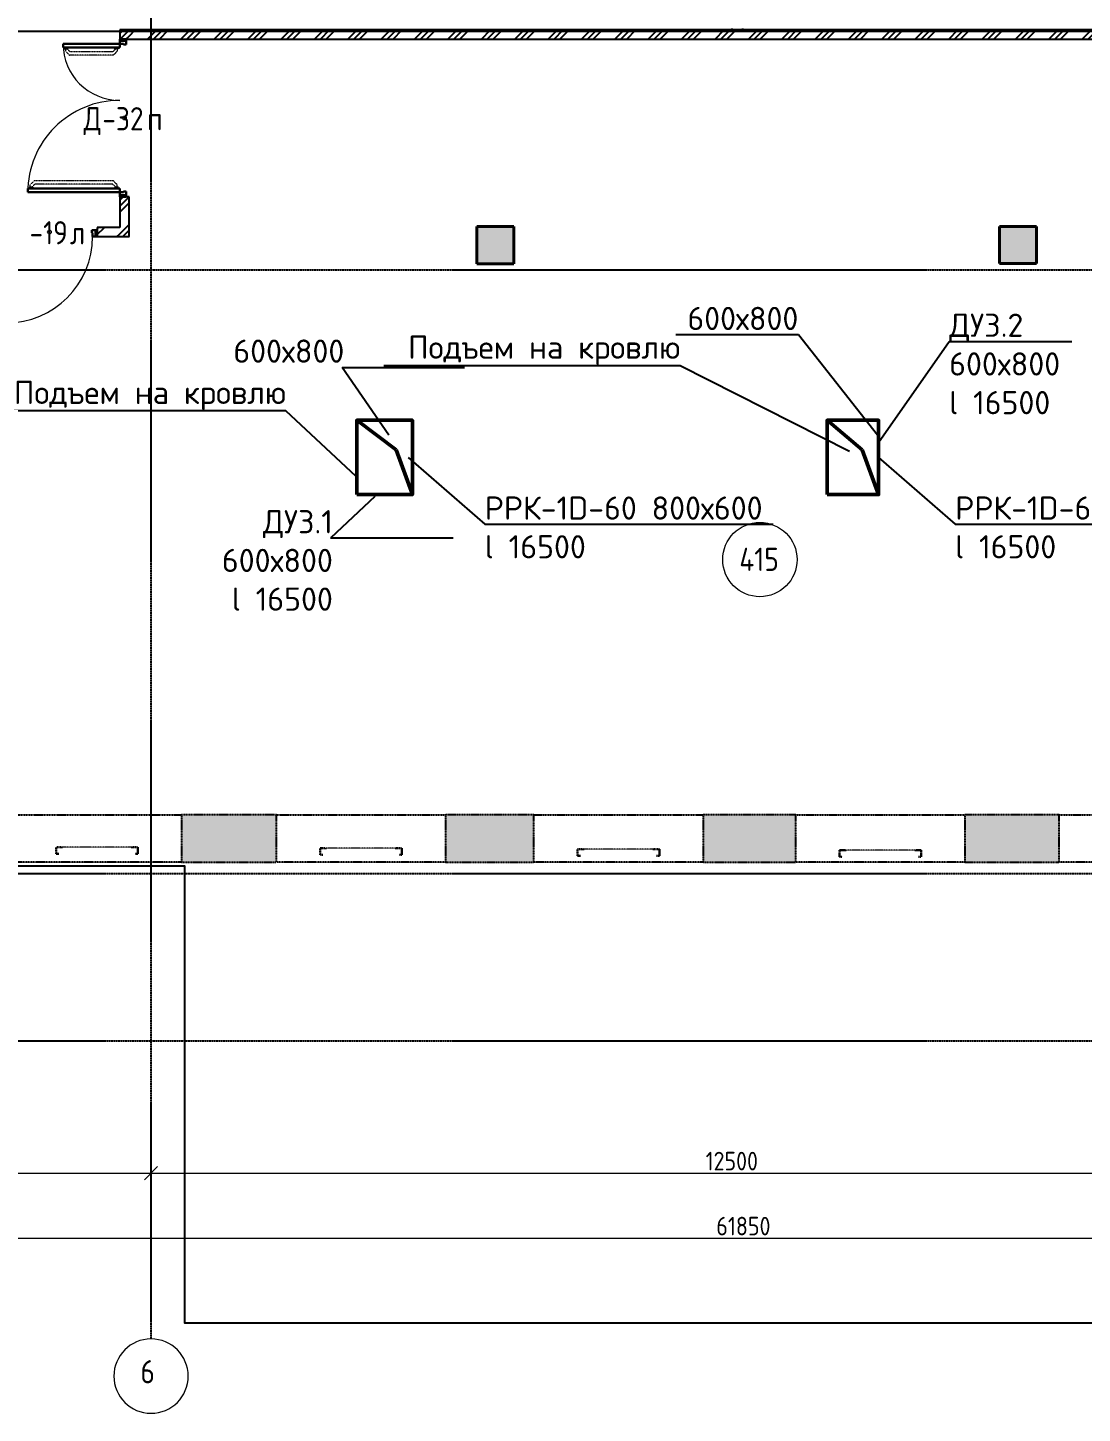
# Model space of a CAD drawing. Header units: millimetres. Extents: x -33838 to 476301, y -41806 to 120107.
# Drawn here: x 340037 to 351386, y -3553 to 11365 of the extents above; entities that cross this region are included whole.
import ezdxf
from ezdxf import colors
from ezdxf.entities.mleader import LeaderData, LeaderLine
from ezdxf.math import Vec2, Vec3

# ---------------------------------------------------------------- set-up
doc = ezdxf.new("R2010")
doc.units = ezdxf.units.MM
for name, pattern in [('ADSK_Линия сетки', [25, 20, -2.5, 0, -2.5]), ('ADSK_Сверху', [4.5, 3, -1.5]), ('ADSK_Снесено', [4.5, 3, -1.5])]:
    doc.linetypes.add(name, pattern=pattern)
for name, color, linetype, lineweight, true_color in [('_ Окна', 5, 'Continuous', 30, 0x0000ff), ('Стены внутренние', 5, 'Continuous', 18, 0x0000ff), ('Стены наружные', 1, 'ADSK_Снесено', 18, 0xff0000)]:
    doc.layers.add(name, color=color, linetype=linetype, lineweight=lineweight, true_color=true_color)
for name, color, linetype, lineweight in [('Двери', 251, 'Continuous', 18), ('ДУ', 5, 'Continuous', 50), ('Марки дверей', 7, 'Continuous', 20), ('Марки помещений', 7, 'Continuous', 20), ('Несущие колонны', 7, 'Continuous', 18), ('Окна', 251, 'Continuous', 18), ('Оси', 7, 'Continuous', 9)]:
    doc.layers.add(name, color=color, linetype=linetype, lineweight=lineweight)
doc.styles.add('GOST Common_1', font='GOST Common_0.ttf', dxfattribs={"width": 0.9, "height": 200})
doc.styles.add('GOST Common_2', font='GOST Common_0.ttf', dxfattribs={"width": 0.9, "height": 250})
doc.styles.add('ISOCPEUR', font='isocpeur.ttf', dxfattribs={"height": 250})
doc.dimstyles.new('ADSK_Основной_2_5_мм', dxfattribs={"dimscale": 304.8, "dimtxt": 251.428749, "dimasz": 0.463911, "dimexe": 0.492126, "dimexo": 0.492126, "dimgap": 0.098425, "dimtad": 1, "dimdec": 1, "dimrnd": 0.1, "dimdsep": 46, "dimtxsty": 'GOST Common_1', "dimblk1": 'OBLIQUE', "dimblk2": 'OBLIQUE', "dimsah": 1, "dimcen": 0.09, "dimdle": 0.492126, "dimazin": 2, "dimtfac": 1, "dimtdec": 4, "dimtix": 1, "dimtmove": 0, "dimatfit": 3, "dimfxl": 1, "dimtvp": 1, "dimtfill": 1, "dimtolj": 1, "dimtzin": 0, "dimlwd": 20, "dimlwe": 20, "dimarcsym": 2})
pattern_1 = [(45, (322754.53, 150), (-179.6051, 179.6051), []), (45, (322818.03, 150), (0, 359.2102), []), (45, (322691.03, 150), (0, 359.2102), [])]

# ---------------------------------------------------------------- blocks, each defined once
blk = doc.blocks.new('Витраж-тент со смещением вовне - 60мм 30 сдвиг-1466942-04 План 4-го этажа')
at = {"layer": '_ Окна', "color": 161, "linetype": 'ADSK_Сверху', "true_color": 0xaaaaff}
for p, q in [((-440, 25), (-440, -45)), ((-440, 25), (-410, 25)), ((-440, -45), (-440, 25)), ((440, 25), (410, 25)), ((440, -45), (440, 25)), ((440, -45), (440, 25)), ((-380, -45), (-440, -45)), ((-380, -35), (-380, -45)), ((380, -35), (380, -45)), ((380, -45), (440, -45))]:
    blk.add_line(p, q, dxfattribs=at)
at = {"layer": 'Окна', "color": 161, "linetype": 'ADSK_Сверху', "true_color": 0xaaaaff}
blk.add_line((-380, -45), (380, -45), dxfattribs=at)
blk = doc.blocks.new('Витраж-тент со смещением вовне - 60мм 30 сдвиг-1466970-04 План 4-го этажа')
at = {"layer": '_ Окна', "color": 161, "linetype": 'ADSK_Сверху', "true_color": 0xaaaaff}
for p, q in [((-440, -35), (-440, -45)), ((-440, -45), (-440, -35)), ((-380, -45), (-440, -45)), ((-380, -35), (-380, -45)), ((380, -35), (380, -45)), ((380, -45), (440, -45)), ((440, -45), (440, -35)), ((440, -45), (440, -35))]:
    blk.add_line(p, q, dxfattribs=at)
at = {"layer": 'Окна', "color": 161, "linetype": 'ADSK_Сверху', "true_color": 0xaaaaff}
blk.add_line((-380, -45), (380, -45), dxfattribs=at)
blk = doc.blocks.new('ADSK_КолоннаЖБ_Прямоугольная - 400x400 мм-1632063-04 План 4-го этажа')
at = {"layer": 'Несущие колонны', "true_color": 0xc0c0c0}
blk.add_hatch(color=9, dxfattribs=at).paths.add_polyline_path([(-200, -200), (200, -200), (200, 200), (-200, 200), (-200, -50)])
at = {"layer": 'Несущие колонны', "lineweight": 40}
for p, q in [((-200, -200), (-200, 200)), ((-200, 200), (200, 200)), ((200, 200), (-200, 200)), ((-200, 200), (-200, -200)), ((200, 200), (200, -200)), ((200, -200), (200, 200)), ((200, -200), (-200, -200)), ((-200, -200), (200, -200))]:
    blk.add_line(p, q, dxfattribs=at)
blk = doc.blocks.new('AC_Дверь_Двупольная - Д-32п 1700х2200h-2345121-04 План 4-го этажа')
at = {"layer": 'Двери', "lineweight": 30}
for p, q in [((-800, 1040), (-760, 1040)), ((-800, 50), (-800, 1040)), ((-760, 1040), (-760, 50)), ((800, 660), (760, 660)), ((760, 660), (760, 50)), ((800, 50), (800, 660)), ((-850, 50), (-830, 50)), ((-850, -20), (-850, 50)), ((-830, 50), (-800, 50)), ((-830, -20), (-830, 50)), ((-830, 50), (-830, -20)), ((-760, 50), (-800, 50)), ((-800, 50), (-800, 10)), ((-800, 10), (-790, 10)), ((-790, 10), (-790, -20)), ((760, 50), (800, 50)), ((800, 10), (790, 10)), ((790, 10), (790, -20)), ((830, 50), (800, 50)), ((800, 50), (800, 10)), ((830, -20), (830, 50)), ((850, 50), (830, 50)), ((830, 50), (830, -20)), ((850, -20), (850, 50)), ((-830, -20), (-850, -20)), ((-790, -20), (-830, -20)), ((790, -20), (830, -20)), ((830, -20), (850, -20))]:
    blk.add_line(p, q, dxfattribs=at)
at = {"layer": 'Двери', "linetype": 'ADSK_Сверху', "lineweight": 9}
for p, q in [((-760, 1025), (-744, 1025)), ((-744, 987), (-760, 987)), ((-744, 1025), (-744, 987)), ((-744, 1006), (-744, 1014)), ((-744, 1014), (-720, 1014)), ((-744, 996), (-714, 966)), ((-720, 1014), (-678, 972)), ((-714, 124), (-714, 966)), ((-678, 118), (-678, 972)), ((720, 634), (677, 592)), ((744, 616), (714, 586)), ((744, 634), (720, 634)), ((760, 645), (744, 645)), ((744, 645), (744, 607)), ((744, 626), (744, 634)), ((744, 607), (760, 607)), ((677, 118), (677, 592)), ((714, 124), (714, 586)), ((-744, 104), (-760, 104)), ((-760, 65), (-744, 65)), ((-744, 94), (-714, 124)), ((-744, 65), (-744, 104)), ((-744, 84), (-744, 76)), ((-744, 76), (-720, 76)), ((-720, 76), (-678, 118)), ((720, 76), (677, 118)), ((744, 94), (714, 124)), ((744, 76), (720, 76)), ((744, 65), (744, 104)), ((744, 104), (760, 104)), ((760, 65), (744, 65))]:
    blk.add_line(p, q, dxfattribs=at)
at = {"layer": 'Двери'}
for centre, radius, start, end in [((-800, 50), 990, 360, 90), ((800, 50), 610, 90, 180)]:
    blk.add_arc(centre, radius, start, end, dxfattribs=at)
blk = doc.blocks.new('AC_Дверь_Однопольная - Д-19л 1030х2200h-2345120-04 План 4-го этажа')
at = {"layer": 'Двери', "lineweight": 30}
for p, q in [((465, 980), (425, 980)), ((425, 980), (425, 50)), ((465, 50), (465, 980)), ((-495, 50), (-515, 50)), ((-515, 50), (-515, -20)), ((-465, 50), (-495, 50)), ((-495, 50), (-495, -20)), ((-495, -20), (-495, 50)), ((-465, 10), (-465, 50)), ((-455, 10), (-465, 10)), ((-455, -20), (-455, 10)), ((425, 50), (465, 50)), ((465, 10), (455, 10)), ((455, 10), (455, -20)), ((495, 50), (465, 50)), ((465, 50), (465, 10)), ((495, -20), (495, 50)), ((515, 50), (495, 50)), ((495, 50), (495, -20)), ((515, -20), (515, 50)), ((-515, -20), (-495, -20)), ((-495, -20), (-455, -20)), ((455, -20), (495, -20)), ((495, -20), (515, -20))]:
    blk.add_line(p, q, dxfattribs=at)
at = {"layer": 'Двери'}
blk.add_arc((465, 50), 930, 90, 180, dxfattribs=at)
blk = doc.blocks.new('Ось сетки - Круг_Ø8 мм-6577-04 План 4-го этажа')
at = {"layer": 'Оси', "lineweight": 20}
for start, end in [(360, 180), (180, 360)]:
    blk.add_arc((0, 0), 4, start, end, dxfattribs=at)
blk = doc.blocks.new('ADSK_Марка_Помещение_ОдноЗначение - Номер-247393-04 План 4-го этажа')
at = {"layer": 'Марки помещений'}
blk.add_circle((0, 0), 4, dxfattribs=at)
blk = doc.blocks.new('_Oblique')
at = {"color": 0, "linetype": 'ByBlock', "lineweight": -2}
blk.add_line((-0.5, -0.5), (0.5, 0.5), dxfattribs=at)
blk = doc.blocks.new('*D2680')
at = {"color": 0, "lineweight": 20, "transparency": 16777216}
for p, q in [((333314, -968), (341514, -968)), ((333464, -1018), (333464, -1118)), ((341364, -1018), (341364, -1118))]:
    blk.add_line(p, q, dxfattribs=at)
at = {"layer": 'Defpoints', "color": 0, "transparency": 16777216}
for p in [(333464, -868), (341364, -868), (341364, -968)]:
    blk.add_point(p, dxfattribs=at)
at = {"color": 0, "lineweight": 20, "transparency": 16777216, "xscale": 141.4, "yscale": 141.4, "zscale": 141.4, "rotation": 180}
blk.add_blockref('_Oblique', (333464, -968), dxfattribs=at)
at = {"color": 0, "lineweight": 20, "transparency": 16777216, "xscale": 141.4, "yscale": 141.4, "zscale": 141.4}
blk.add_blockref('_Oblique', (341364, -968), dxfattribs=at)
at = {"color": 0, "lineweight": 25, "transparency": 16777216, "insert": (337414, -838), "char_height": 200, "width": 756.84, "attachment_point": 5, "style": 'GOST Common_1', "bg_fill": 3, "box_fill_scale": 1.1, "bg_fill_color": 256, "bg_fill_true_color": 13158600, "bg_fill_transparency": 0}
blk.add_mtext('\\A1;7900', dxfattribs=at)
blk = doc.blocks.new('*D2681')
at = {"color": 0, "lineweight": 20, "transparency": 16777216}
for p, q in [((341214, -968), (354014, -968)), ((341364, -1018), (341364, -1118)), ((353864, -1018), (353864, -1118))]:
    blk.add_line(p, q, dxfattribs=at)
at = {"layer": 'Defpoints', "color": 0, "transparency": 16777216}
for p in [(341364, -868), (353864, -868), (353864, -968)]:
    blk.add_point(p, dxfattribs=at)
at = {"color": 0, "lineweight": 20, "transparency": 16777216, "xscale": 141.4, "yscale": 141.4, "zscale": 141.4, "rotation": 180}
blk.add_blockref('_Oblique', (341364, -968), dxfattribs=at)
at = {"color": 0, "lineweight": 20, "transparency": 16777216, "xscale": 141.4, "yscale": 141.4, "zscale": 141.4}
blk.add_blockref('_Oblique', (353864, -968), dxfattribs=at)
at = {"color": 0, "lineweight": 25, "transparency": 16777216, "insert": (347614, -838), "char_height": 200, "width": 889.8, "attachment_point": 5, "style": 'GOST Common_1', "bg_fill": 3, "box_fill_scale": 1.1, "bg_fill_color": 256, "bg_fill_true_color": 13158600, "bg_fill_transparency": 0}
blk.add_mtext('\\A1;12500', dxfattribs=at)
blk = doc.blocks.new('*D2694')
at = {"color": 0, "lineweight": 20, "transparency": 16777216}
for p, q in [((316664, -1668), (378814, -1668)), ((316814, -1718), (316814, -1818)), ((378664, -1718), (378664, -1818))]:
    blk.add_line(p, q, dxfattribs=at)
at = {"layer": 'Defpoints', "color": 0, "transparency": 16777216}
for p in [(316814, -1568), (378664, -1568), (378664, -1668)]:
    blk.add_point(p, dxfattribs=at)
at = {"color": 0, "lineweight": 20, "transparency": 16777216, "xscale": 141.4, "yscale": 141.4, "zscale": 141.4, "rotation": 180}
blk.add_blockref('_Oblique', (316814, -1668), dxfattribs=at)
at = {"color": 0, "lineweight": 20, "transparency": 16777216, "xscale": 141.4, "yscale": 141.4, "zscale": 141.4}
blk.add_blockref('_Oblique', (378664, -1668), dxfattribs=at)
at = {"color": 0, "lineweight": 25, "transparency": 16777216, "insert": (347739, -1538), "char_height": 200, "width": 889.8, "attachment_point": 5, "style": 'GOST Common_1', "bg_fill": 3, "box_fill_scale": 1.1, "bg_fill_color": 256, "bg_fill_true_color": 13158600, "bg_fill_transparency": 0}
blk.add_mtext('\\A1;61850', dxfattribs=at)
blk = doc.blocks.new('ADSK_Марка_Дверь - Типоразмер_ADSK_Марка-58376-04 План 4-го этажа')
at = {"layer": 'Марки дверей', "lineweight": 9}
blk.add_circle((0, 0), 0.2, dxfattribs=at)

msp = doc.modelspace()

# ---------------------------------------------------------------- hatches: boundary and pattern name
at = {"layer": 'Стены внутренние', "lineweight": 25, "true_color": 0x636466}
h = msp.add_hatch(dxfattribs=at)
h.set_pattern_fill('FP_1', color=251, style=0, pattern_type=2)
h.set_pattern_definition(pattern_1)
h.paths.add_polyline_path([(341127.44493, 9115.02642), (341127.44493, 9542.53813), (341027.44493, 9542.53813), (341027.44493, 9115.02642)])
h.paths.add_polyline_path([(341027.44493, 11242.53813), (341127.44493, 11242.53813), (341127.44493, 11342.53813), (341027.44493, 11342.53813)])
h = msp.add_hatch(dxfattribs=at)
h.set_pattern_fill('FP_1', color=251, style=0, pattern_type=2)
h.set_pattern_definition(pattern_1)
h.paths.add_polyline_path([(354803.09042, 11242.53813), (354956.07292, 11242.53813), (354956.07292, 11342.53813), (341127.44493, 11342.53813), (341127.44493, 11242.53813), (350297.73328, 11242.53813)])
h = msp.add_hatch(dxfattribs=at)
h.set_pattern_fill('FP_1', color=251, style=0, pattern_type=2)
h.set_pattern_definition(pattern_1)
h.paths.add_polyline_path([(340785.39775, 9115.02642), (341027.44493, 9115.02642), (341027.44493, 9215.02642), (340785.39775, 9215.02642), (340785.39775, 9185.02642)])
at = {"layer": 'Стены наружные', "lineweight": 25, "true_color": 0x636466}
h = msp.add_hatch(color=251, dxfattribs=at)
h.paths.add_polyline_path([(364278.98816, 2379.50427), (365301.46628, 2379.50427), (365300.52604, 2889.50427), (364278.98816, 2889.50427), (364278.98816, 2683.42559)])
h.paths.add_polyline_path([(362458.98816, 2379.50427), (362458.98816, 2889.50427), (361442.16742, 2889.50427), (361442.16742, 2379.50427), (361561.12614, 2379.50427)])
h.paths.add_polyline_path([(359622.16742, 2379.50427), (359622.16742, 2889.50427), (358629.15179, 2889.50427), (358629.15179, 2379.50427), (359308.44757, 2379.50427)])
h.paths.add_polyline_path([(356158.59299, 2379.50427), (356809.15179, 2379.50427), (356809.15179, 2889.50427), (355819.17462, 2889.50427), (355819.17462, 2379.50427)])
h.paths.add_polyline_path([(352956.2709, 2379.50427), (353999.17462, 2379.50427), (353999.17462, 2889.50427), (352956.2709, 2889.50427), (352956.2709, 2712.1351)])
h.paths.add_polyline_path([(351136.2709, 2379.50427), (351136.2709, 2889.50427), (350123.48838, 2889.50427), (350123.48838, 2379.50427), (350615.41785, 2379.50427)])
h.paths.add_polyline_path([(348303.48838, 2379.50427), (348303.48838, 2889.50427), (347304.34839, 2889.50427), (347304.34839, 2379.50427), (348045.05471, 2379.50427)])
h.paths.add_polyline_path([(344533.07318, 2379.50427), (345484.34839, 2379.50427), (345484.34839, 2889.50427), (344533.07318, 2889.50427), (344533.07318, 2723.67862)])
h.paths.add_polyline_path([(341692.25211, 2379.50427), (342713.07318, 2379.50427), (342713.07318, 2889.50427), (341692.25211, 2889.50427), (341692.25211, 2723.67862)])
h.paths.add_polyline_path([(339035.06985, 2379.50427), (339872.25211, 2379.50427), (339872.25211, 2889.50427), (338882.04159, 2889.50427), (338882.04159, 2379.50427), (339034.34042, 2379.50427)])
h.paths.add_polyline_path([(336058.77586, 2379.50427), (337062.04159, 2379.50427), (337062.04159, 2889.50427), (336058.77586, 2889.50427), (336058.77586, 2731.96947)])
h.paths.add_polyline_path([(331027.53199, 2379.50427), (331404.76844, 2379.50427), (331404.76844, 2889.50427), (331027.53199, 2889.50427), (331027.53199, 2731.96947)])
h.paths.add_polyline_path([(334238.77586, 2379.50427), (334238.77586, 2889.50427), (333224.76844, 2889.50427), (333224.76844, 2379.50427)])

# ---------------------------------------------------------------- linework, layer by layer
at = {"linetype": 'ADSK_Линия сетки', "lineweight": 25}
for p, q in [((341364.44493, -2753.38365), (341364.44493, 44684.78674)), ((311668.30983, 8756.78828), (379896.25284, 8756.78828)), ((311668.30983, 2256.78828), (379896.25284, 2256.78828)), ((311668.30983, 456.78828), (379896.25284, 456.78828))]:
    msp.add_line(p, q, dxfattribs=at)
at = {"color": 251, "lineweight": 25, "true_color": 0x636466}
msp.add_lwpolyline([(334059.7707, 21068.63165), (334055.8526, 13720.1816), (337042.10836, 13716.63165), (337042.10836, 13206.63165), (335179.69811, 13206.63165), (335179.69811, 11328.12025), (358547.30337, 11328.12025), (358547.30337, 13716.63165), (361496.43934, 13716.63165), (361484.23838, 21084.05859), (354071.5506, 21084.05859), (354071.5506, 43675.12698), (341210.36994, 43675.12698), (341210.36994, 21068.63165), (334059.7707, 21068.63165)], dxfattribs=at)
at = {"layer": 'ДУ'}
for p, q in [((344001.28779, 6820.78962), (343577.52034, 7137.7184)), ((349017.10421, 6820.78962), (348639.61357, 7137.7184)), ((344177.52034, 6337.7184), (344001.28779, 6820.78962)), ((349193.33677, 6337.7184), (349017.10421, 6820.78962))]:
    msp.add_line(p, q, dxfattribs=at)
for points in [[(343577.52034, 6337.7184), (343577.52034, 7137.7184), (344177.52034, 7137.7184), (344177.52034, 6337.7184)], [(348639.61357, 6337.7184), (348639.61357, 7137.7184), (349193.33677, 7137.7184), (349193.33677, 6337.7184)]]:
    msp.add_lwpolyline(points, close=True, dxfattribs=at)
at = {"layer": 'Стены внутренние', "color": 251, "lineweight": 25, "true_color": 0x636466}
for p, q in [((341027.44493, 11342.53813), (341027.44493, 11242.53813)), ((355056.07292, 11342.53813), (341027.44493, 11342.53813)), ((341097.44493, 11242.53813), (354986.07292, 11242.53813)), ((341027.44493, 9542.53813), (341027.44493, 9215.02642)), ((341127.44493, 9542.53813), (341097.44493, 9542.53813)), ((341127.44493, 9115.02642), (341127.44493, 9542.53813)), ((341027.44493, 9215.02642), (340785.39775, 9215.02642)), ((340785.39775, 9215.02642), (340785.39775, 9185.02642)), ((340785.39775, 9115.02642), (341127.44493, 9115.02642))]:
    msp.add_line(p, q, dxfattribs=at)
at = {"layer": 'Стены внутренние', "color": 251, "linetype": 'ADSK_Сверху', "lineweight": 25, "true_color": 0x636466}
for p, q in [((347616.25605, 11354.53813), (347616.25605, 11342.53813)), ((347732.25605, 11342.53813), (347616.25605, 11342.53813)), ((347732.25605, 11342.53813), (347732.25605, 11354.53813))]:
    msp.add_line(p, q, dxfattribs=at)
at = {"layer": 'Стены наружные', "color": 251, "lineweight": 25, "true_color": 0x636466}
for p, q in [((339872.25211, 2889.50427), (341692.25211, 2889.50427)), ((342713.07318, 2889.50427), (341692.25211, 2889.50427)), ((341692.25211, 2889.50427), (341692.25211, 2379.50427)), ((342713.07318, 2379.50427), (342713.07318, 2889.50427)), ((342713.07318, 2889.50427), (344533.07318, 2889.50427)), ((345484.34839, 2889.50427), (344533.07318, 2889.50427)), ((344533.07318, 2889.50427), (344533.07318, 2379.50427)), ((345484.34839, 2379.50427), (345484.34839, 2889.50427)), ((345484.34839, 2889.50427), (347304.34839, 2889.50427)), ((348303.48838, 2889.50427), (347304.34839, 2889.50427)), ((347304.34839, 2889.50427), (347304.34839, 2379.50427)), ((348303.48838, 2379.50427), (348303.48838, 2889.50427)), ((348303.48838, 2889.50427), (350123.48838, 2889.50427)), ((351136.2709, 2889.50427), (350123.48838, 2889.50427)), ((350123.48838, 2889.50427), (350123.48838, 2379.50427)), ((351136.2709, 2379.50427), (351136.2709, 2889.50427)), ((351136.2709, 2889.50427), (352956.2709, 2889.50427)), ((341692.25211, 2379.50427), (339872.25211, 2379.50427)), ((341692.25211, 2379.50427), (342713.07318, 2379.50427)), ((344533.07318, 2379.50427), (342713.07318, 2379.50427)), ((344533.07318, 2379.50427), (345484.34839, 2379.50427)), ((347304.34839, 2379.50427), (345484.34839, 2379.50427)), ((347304.34839, 2379.50427), (348303.48838, 2379.50427)), ((350123.48838, 2379.50427), (348303.48838, 2379.50427)), ((350123.48838, 2379.50427), (351136.2709, 2379.50427)), ((352956.2709, 2379.50427), (351136.2709, 2379.50427))]:
    msp.add_line(p, q, dxfattribs=at)

# ---------------------------------------------------------------- block references
at = {"lineweight": 25, "xscale": 99.99999999999993, "yscale": 99.99999999999993, "zscale": 99.99999999999993}
msp.add_blockref('Ось сетки - Круг_Ø8 мм-6577-04 План 4-го этажа', (341364.44493, -3153.38365), dxfattribs=at)
at = {"layer": '_ Окна', "color": 251, "linetype": 'ADSK_Сверху', "lineweight": 25, "true_color": 0x636466, "rotation": 180}
for name, p in [('Витраж-тент со смещением вовне - 60мм 30 сдвиг-1466942-04 План 4-го этажа', (340782.25211, 2495.6869)), ('Витраж-тент со смещением вовне - 60мм 30 сдвиг-1466970-04 План 4-го этажа', (340782.25211, 2495.6869)), ('Витраж-тент со смещением вовне - 60мм 30 сдвиг-1466942-04 План 4-го этажа', (343623.07318, 2485.14157)), ('Витраж-тент со смещением вовне - 60мм 30 сдвиг-1466970-04 План 4-го этажа', (343623.07318, 2485.14157)), ('Витраж-тент со смещением вовне - 60мм 30 сдвиг-1466942-04 План 4-го этажа', (346394.34839, 2474.22528)), ('Витраж-тент со смещением вовне - 60мм 30 сдвиг-1466970-04 План 4-го этажа', (346394.34839, 2474.22528)), ('Витраж-тент со смещением вовне - 60мм 30 сдвиг-1466942-04 План 4-го этажа', (349213.48838, 2464.04519)), ('Витраж-тент со смещением вовне - 60мм 30 сдвиг-1466970-04 План 4-го этажа', (349213.48838, 2464.04519))]:
    msp.add_blockref(name, p, dxfattribs=at)
at = {"layer": 'Двери', "color": 251, "linetype": 'ADSK_Сверху', "lineweight": 25, "true_color": 0x636466, "rotation": 90}
msp.add_blockref('AC_Дверь_Двупольная - Д-32п 1700х2200h-2345121-04 План 4-го этажа', (341077.44493, 10392.53813), dxfattribs=at)
at = {"layer": 'Двери', "color": 251, "lineweight": 25, "true_color": 0x636466, "rotation": 180}
msp.add_blockref('AC_Дверь_Однопольная - Д-19л 1030х2200h-2345120-04 План 4-го этажа', (340270.39775, 9165.02642), dxfattribs=at)
at = {"layer": 'Марки дверей', "color": 251, "lineweight": 25, "true_color": 0x636466, "xscale": 99.99999999999993, "yscale": 99.99999999999993, "zscale": 99.99999999999993}
for p in [(341077.44493, 10392.53813), (340270.39775, 9165.02642)]:
    msp.add_blockref('ADSK_Марка_Дверь - Типоразмер_ADSK_Марка-58376-04 План 4-го этажа', p, dxfattribs=at)
at = {"layer": 'Марки помещений', "color": 251, "lineweight": 25, "true_color": 0x636466, "xscale": 99.99999999999993, "yscale": 99.99999999999993, "zscale": 99.99999999999993}
msp.add_blockref('ADSK_Марка_Помещение_ОдноЗначение - Номер-247393-04 План 4-го этажа', (347916.18447, 5638.02504), dxfattribs=at)
at = {"layer": 'Несущие колонны', "color": 251, "lineweight": 25, "true_color": 0x636466}
for p in [(345068.59792, 9023.77887), (350694.78819, 9024.78882)]:
    msp.add_blockref('ADSK_КолоннаЖБ_Прямоугольная - 400x400 мм-1632063-04 План 4-го этажа', p, dxfattribs=at)

# ---------------------------------------------------------------- texts
at = {"lineweight": 25, "insert": (341250.66427, -2980.85029), "char_height": 250, "width": 274.177125, "attachment_point": 1, "style": 'ISOCPEUR'}
msp.add_mtext('\\fGOST Common|b0|i0|c204|p34|;\\W.9;6', dxfattribs=at)
at = {"layer": 'Марки дверей', "color": 251, "lineweight": 25, "true_color": 0x636466, "char_height": 250, "attachment_point": 1, "style": 'GOST Common_2'}
for s, insert, width in [('\\fGOST Common|b0|i0|c204|p34|;\\W.9;Д', (340637.61566, 10509.55122), 245.316375), ('-32', (340840.02191, 10509.55122), 584.4301875), ('\\fGOST Common|b0|i0|c204|p34|;\\W.9;п', (341322.22503, 10509.55122), 194.8100625), ('-19', (340056.82472, 9282.03951), 526.7086875), ('\\fGOST Common|b0|i0|c204|p34|;\\W.9;л', (340491.40285, 9282.03951), 194.8100625)]:
    msp.add_mtext(s, dxfattribs=dict(at, insert=insert, width=width))
at = {"layer": 'Марки помещений', "color": 251, "lineweight": 25, "true_color": 0x636466, "insert": (347695.22722, 5765.75011), "char_height": 250, "width": 548.35425, "attachment_point": 1, "style": 'GOST Common_2'}
msp.add_mtext('415', dxfattribs=at)

# ---------------------------------------------------------------- leaders
at = {"ltscale": 10}
ml = msp.add_multileader_mtext('Standard', dxfattribs=at)
ml.set_content('600х800', color=256, style='ISOCPEUR')
ml.set_leader_properties()
ml.build(insert=Vec2(0, 0))
ml.multileader.update_dxf_attribs({"text_left_attachment_type": 6, "text_right_attachment_type": 6, "dogleg_length": 0.36, "arrow_head_size": 0.18})
ctx = ml.context
ctx.base_point, ctx.char_height, ctx.arrow_head_size, ctx.landing_gap_size, ctx.plane_origin = Vec3(347155.19465, 8059.15612), 250, 0.18, 0.09, Vec3(349184.01896, 6979.25401)
ctx.left_attachment, ctx.right_attachment, ctx.text_align_type = 6, 6, 2
notes = []
notes.append((ctx, [(1, (1, 1, 0), (348330.73465, 8059.15612), (-1, 0), 0.36, [(0, [(349184.01896, 6979.25401)], 0, [])])]))
ctx.mtext.insert, ctx.mtext.alignment, ctx.mtext.flow_direction = Vec3(348330.28465, 8359.15612), 3, 5
ml = msp.add_multileader_mtext('Standard', dxfattribs=at)
ml.set_content('ДУ3.2\\P600х800\\Pl 16500', color=256, style='ISOCPEUR')
ml.set_leader_properties()
ml.build(insert=Vec2(0, 0))
ml.multileader.update_dxf_attribs({"text_left_attachment_type": 6, "text_right_attachment_type": 6, "dogleg_length": 0.36, "arrow_head_size": 0.18})
ctx = ml.context
ctx.base_point, ctx.char_height, ctx.arrow_head_size, ctx.landing_gap_size, ctx.plane_origin = Vec3(349953.37436, 7986.32493), 250, 0.18, 0.09, Vec3(348507.5123, 6231.53005)
ctx.left_attachment, ctx.right_attachment = 6, 6
notes.append((ctx, [(1, (1, 1, 0), (349953.01436, 7986.32493), (1, 0), 0.36, [(0, [(349193.33677, 6898.2503)], 0, [])])]))
ctx.mtext.insert, ctx.mtext.flow_direction = Vec3(349953.46436, 8286.32493), 5
ml = msp.add_multileader_mtext('Standard', dxfattribs=at)
ml.set_content('600х800', color=256, style='ISOCPEUR')
ml.set_leader_properties()
ml.build(insert=Vec2(0, 0))
ml.multileader.update_dxf_attribs({"text_left_attachment_type": 6, "text_right_attachment_type": 6, "dogleg_length": 0.36, "arrow_head_size": 0.18})
ctx = ml.context
ctx.base_point, ctx.char_height, ctx.arrow_head_size, ctx.landing_gap_size, ctx.plane_origin = Vec3(342269.03533, 7707.31312), 250, 0.18, 0.09, Vec3(343921.92574, 6979.25401)
ctx.left_attachment, ctx.right_attachment, ctx.text_align_type = 6, 6, 2
notes.append((ctx, [(1, (1, 1, 0), (343420.48442, 7707.31312), (-1, 0), 0.36, [(0, [(343921.92574, 6979.25401)], 0, [])])]))
ctx.mtext.insert, ctx.mtext.alignment, ctx.mtext.flow_direction = Vec3(343444.12533, 8007.31312), 3, 5
ml = msp.add_multileader_mtext('Standard', dxfattribs=at)
ml.set_content('Подъем на кровлю', color=256, style='ISOCPEUR')
ml.set_leader_properties()
ml.build(insert=Vec2(0, 0))
ml.multileader.update_dxf_attribs({"text_left_attachment_type": 6, "text_right_attachment_type": 6, "dogleg_length": 0.36, "arrow_head_size": 0.18})
ctx = ml.context
ctx.base_point, ctx.char_height, ctx.arrow_head_size, ctx.landing_gap_size, ctx.plane_origin = Vec3(344208.46538, 7725.1259), 250, 0.18, 0.09, Vec3(348880.89883, 6802.45603)
ctx.left_attachment, ctx.right_attachment, ctx.text_align_type = 6, 6, 2
notes.append((ctx, [(1, (1, 1, 0), (347059.00538, 7725.1259), (-1, 0), 0.36, [(0, [(348880.89883, 6802.45603)], 0, [])])]))
ctx.mtext.insert, ctx.mtext.alignment, ctx.mtext.flow_direction = Vec3(347058.55538, 8050.1259), 3, 5
ml = msp.add_multileader_mtext('Standard', dxfattribs=at)
ml.set_content('Подъем на кровлю', color=256, style='ISOCPEUR')
ml.set_leader_properties()
ml.build(insert=Vec2(0, 0))
ml.multileader.update_dxf_attribs({"text_left_attachment_type": 6, "text_right_attachment_type": 6, "dogleg_length": 0.36, "arrow_head_size": 0.18})
ctx = ml.context
ctx.base_point, ctx.char_height, ctx.arrow_head_size, ctx.landing_gap_size, ctx.plane_origin = Vec3(339966.12735, 7237.95471), 250, 0.18, 0.09, Vec3(343573.40994, 6533.608)
ctx.left_attachment, ctx.right_attachment, ctx.text_align_type = 6, 6, 2
notes.append((ctx, [(1, (1, 1, 0), (342816.66735, 7237.95471), (-1, 0), 0.36, [(0, [(343573.40994, 6533.608)], 0, [])])]))
ctx.mtext.insert, ctx.mtext.alignment, ctx.mtext.flow_direction = Vec3(342816.21735, 7562.95471), 3, 5
ml = msp.add_multileader_mtext('Standard', dxfattribs=at)
ml.set_content('РРК-1D-60 800х600\\Pl 16500', color=256, style='ISOCPEUR')
ml.set_leader_properties()
ml.build(insert=Vec2(0, 0))
ml.multileader.update_dxf_attribs({"text_left_attachment_type": 6, "text_right_attachment_type": 6, "dogleg_length": 0.36, "arrow_head_size": 0.18})
ctx = ml.context
ctx.base_point, ctx.char_height, ctx.arrow_head_size, ctx.landing_gap_size, ctx.plane_origin = Vec3(344955.39603, 6017.81077), 250, 0.18, 0.09, Vec3(348142.57549, 6737.7184)
ctx.left_attachment, ctx.right_attachment = 6, 6
notes.append((ctx, [(1, (1, 1, 0), (344955.03603, 6017.81077), (1, 0), 0.36, [(0, [(344131.24354, 6737.7184)], 0, [])])]))
ctx.mtext.insert, ctx.mtext.flow_direction = Vec3(344955.48603, 6317.81077), 5
ml = msp.add_multileader_mtext('Standard', dxfattribs=at)
ml.set_content('РРК-1D-60 800х600\\Pl 16500', color=256, style='ISOCPEUR')
ml.set_leader_properties()
ml.build(insert=Vec2(0, 0))
ml.multileader.update_dxf_attribs({"text_left_attachment_type": 6, "text_right_attachment_type": 6, "dogleg_length": 0.36, "arrow_head_size": 0.18})
ctx = ml.context
ctx.base_point, ctx.char_height, ctx.arrow_head_size, ctx.landing_gap_size, ctx.plane_origin = Vec3(350017.48926, 6017.81077), 250, 0.18, 0.09, Vec3(353204.66871, 6737.7184)
ctx.left_attachment, ctx.right_attachment = 6, 6
notes.append((ctx, [(1, (1, 1, 0), (350017.12926, 6017.81077), (1, 0), 0.36, [(0, [(349193.33677, 6737.7184)], 0, [])])]))
ctx.mtext.insert, ctx.mtext.flow_direction = Vec3(350017.57926, 6317.81077), 5
ml = msp.add_multileader_mtext('Standard', dxfattribs=at)
ml.set_content('ДУ3.1\\P600х800\\Pl 16500', color=256, style='ISOCPEUR')
ml.set_leader_properties()
ml.build(insert=Vec2(0, 0))
ml.multileader.update_dxf_attribs({"text_left_attachment_type": 6, "text_right_attachment_type": 6, "dogleg_length": 0.36, "arrow_head_size": 0.18})
ctx = ml.context
ctx.base_point, ctx.char_height, ctx.arrow_head_size, ctx.landing_gap_size, ctx.plane_origin = Vec3(342146.04389, 5870.89609), 250, 0.18, 0.09, Vec3(343491.69588, 6231.53005)
ctx.left_attachment, ctx.right_attachment, ctx.text_align_type = 6, 6, 2
notes.append((ctx, [(0, (1, 1, 0), (343297.49298, 5870.89609), (-1, 0), 0.36, [(0, [(343772.18543, 6317.69528)], 0, [])])]))
ctx.mtext.insert, ctx.mtext.alignment, ctx.mtext.flow_direction = Vec3(343321.13389, 6170.89609), 3, 5
for ctx, leaders in notes:
    for number, flags, end, landing, length, lines in leaders:
        leader = LeaderData()
        leader.index, (leader.has_last_leader_line, leader.has_dogleg_vector, leader.attachment_direction) = number, flags
        leader.last_leader_point, leader.dogleg_vector, leader.dogleg_length = Vec3(end), Vec3(landing), length
        for number, points, colour, breaks in lines:
            line = LeaderLine()
            line.index, line.vertices, line.color, line.breaks = number, Vec3.list(points), colors.encode_raw_color(colour), breaks
            leader.lines.append(line)
        ctx.leaders.append(leader)

# ---------------------------------------------------------------- next in the draw order: dimensions: what is measured, and where the dimension line sits
at = {"lineweight": 25}
for base, p1, p2, override, picture, middle in [((341364.44493, -967.89416), (333464.44493, -867.90926), (341364.44493, -867.90926), {"dimpost": '<>', "dimfxl": 7900}, '*D2680', (337414.44493, -837.89416)), ((378664.44493, -1667.89416), (316814.44493, -1567.90926), (378664.44493, -1567.90926), {"dimpost": '<>', "dimfxl": 61850}, '*D2694', (347739.44493, -1537.89416))]:
    dim = msp.add_linear_dim(base=base, p1=p1, p2=p2, dimstyle='ADSK_Основной_2_5_мм', override=override, dxfattribs=at)
    dim.commit()
    dim.dimension.update_dxf_attribs({"geometry": picture, "text_midpoint": middle})

# ---------------------------------------------------------------- next in the draw order: dimensions: what is measured, and where the dimension line sits
dim = msp.add_linear_dim(base=(353864.44493, -967.89416), p1=(341364.44493, -867.90926), p2=(353864.44493, -867.90926), dimstyle='ADSK_Основной_2_5_мм', override={"dimpost": '<>', "dimfxl": 12500}, dxfattribs=at)
dim.commit()
dim.dimension.update_dxf_attribs({"geometry": '*D2681', "text_midpoint": (347614.44493, -837.89416)})

# ---------------------------------------------------------------- next in the draw order: linework, layer by layer
at = {"color": 251, "lineweight": 25, "true_color": 0x636466}
msp.add_lwpolyline([(368787.74668, 21084.05859), (368787.74668, 43909.20652), (378787.15222, 43909.20652), (378968.4838, 8682.30207), (372687.93529, 8682.30207), (372687.93529, 300.23165), (364791.46628, 300.23165), (364791.46628, 2256.78828), (353990.50813, 2336.47811), (354090.93005, 2335.73719), (354090.93005, -2582.56685), (341727.17826, -2582.56685), (341727.17826, 2336.47811), (331027.53199, 2336.47811), (331027.53199, 422.0206), (323045.03328, 456.78828), (323045.03328, 8679.25245)], dxfattribs=at)

doc.saveas('drawing.dxf')
